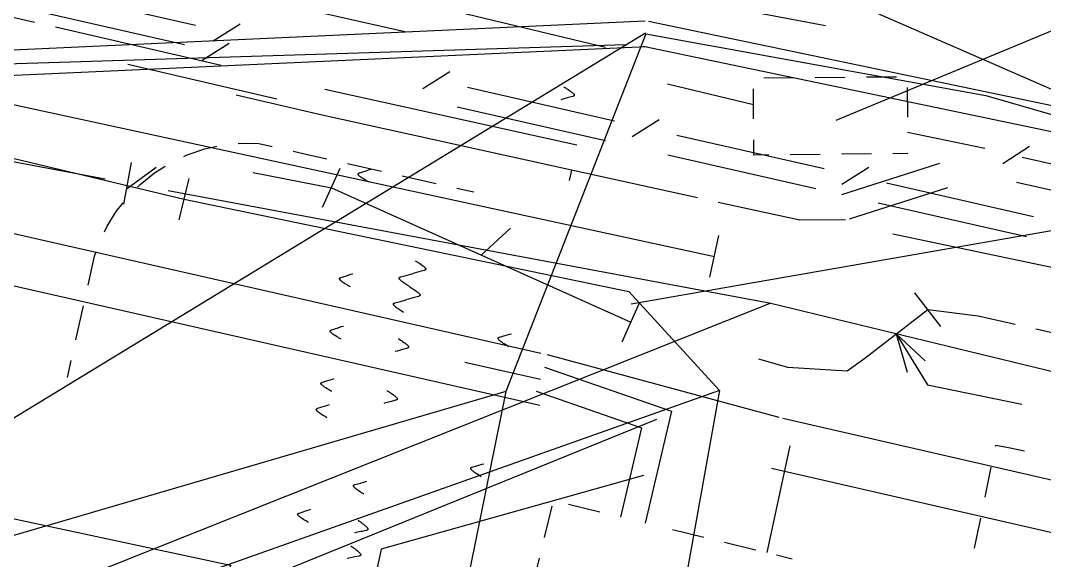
# Model space of a CAD drawing. Header units: metres. Extents: x 3206 to 3701, y 9896 to 11410.
# Drawn here: x 3438.6 to 3462.64, y 10793.34 to 10806.02 of the extents above; entities that cross this region are included whole.
import ezdxf

# ---------------------------------------------------------------- set-up
doc = ezdxf.new("R2010")
doc.units = ezdxf.units.M
for name, color, linetype in [('BUILDING', 7, 'Continuous'), ('CURB', 7, 'Continuous'), ('ELECTR_CABLE', 7, 'Continuous'), ('ELECTR_CABLE_COMM', 7, 'Continuous'), ('HEAT', 7, 'Continuous'), ('SEWER', 7, 'Continuous')]:
    doc.layers.add(name, color=color, linetype=linetype)

msp = doc.modelspace()

# ---------------------------------------------------------------- linework, layer by layer
at = {"layer": 'BUILDING'}
msp.add_lwpolyline([(3440.671, 10779.893), (3406.329, 10787.259), (3409.188, 10800.591), (3443.531, 10793.225)], close=True, dxfattribs=at)
at = {"layer": 'CURB'}
for points in [[(3442.438, 10802.825), (3442.515, 10802.861), (3442.93, 10803.003), (3443.213, 10803.064)], [(3443.708, 10803.13), (3443.779, 10803.137), (3444.196, 10803.131), (3444.513, 10803.059)], [(3445.001, 10802.948), (3445.337, 10802.871), (3445.794, 10802.768)], [(3441.349, 10802.104), (3441.409, 10802.165), (3441.747, 10802.438), (3441.995, 10802.594)], [(3446.282, 10802.659), (3447.076, 10802.48)], [(3447.564, 10802.37), (3448.357, 10802.192)], [(3448.845, 10802.082), (3449.242, 10801.993)], [(3440.572, 10801.054), (3440.637, 10801.189), (3440.851, 10801.533), (3441.011, 10801.736)], [(3440.187, 10799.804), (3440.337, 10800.482), (3440.378, 10800.594)], [(3439.903, 10798.522), (3440.079, 10799.316)], [(3439.707, 10797.636), (3439.795, 10798.034)], [(3461.491, 10796.019), (3461.497, 10796.049), (3461.793, 10795.991), (3462.171, 10795.912)], [(3461.244, 10794.825), (3461.389, 10795.529)], [(3460.997, 10793.631), (3461.142, 10794.335)]]:
    msp.add_lwpolyline(points, dxfattribs=at)
at = {"layer": 'ELECTR_CABLE'}
for points in [[(3446.9, 10807.9), (3457.5, 10805.9)], [(3438.934, 10805.973), (3435.042, 10806.876)], [(3457.795, 10806.595), (3467.272, 10802.452), (3470.905, 10798.839), (3472.179, 10797.717), (3483.577, 10795.302), (3495.191, 10792.414), (3499.2, 10791.736)], [(3436.196, 10805.229), (3453.267, 10806.007)], [(3453.342, 10806.001), (3468.96, 10802.737)], [(3453.272, 10805.716), (3434.936, 10794.54), (3433.685, 10788.77)], [(3443.314, 10804.957), (3439.421, 10805.86)], [(3453.281, 10805.707), (3449.997, 10797.303), (3447.638, 10785.686)], [(3436.224, 10804.63), (3453.295, 10805.407)], [(3453.22, 10805.413), (3468.838, 10802.149)], [(3444.623, 10804.173), (3441.125, 10804.986)], [(3436.875, 10804.384), (3454.891, 10800.476)], [(3445.611, 10803.809), (3443.665, 10804.26)], [(3451.665, 10803.09), (3445.744, 10804.394)], [(3451.354, 10804.461), (3451.367, 10804.453), (3451.41, 10804.426), (3451.43, 10804.414), (3451.459, 10804.395), (3451.49, 10804.374), (3451.512, 10804.359), (3451.532, 10804.344), (3451.547, 10804.333), (3451.562, 10804.321), (3451.57, 10804.313), (3451.577, 10804.306), (3451.583, 10804.3), (3451.586, 10804.297), (3451.588, 10804.294), (3451.592, 10804.289), (3451.594, 10804.285), (3451.596, 10804.283), (3451.598, 10804.279), (3451.599, 10804.276), (3451.601, 10804.273), (3451.601, 10804.27), (3451.602, 10804.269), (3451.602, 10804.267), (3451.602, 10804.266), (3451.602, 10804.264), (3451.602, 10804.262), (3451.602, 10804.26), (3451.601, 10804.258), (3451.601, 10804.258), (3451.601, 10804.256), (3451.6, 10804.256), (3451.6, 10804.254), (3451.599, 10804.253), (3451.598, 10804.252), (3451.597, 10804.251), (3451.596, 10804.249), (3451.594, 10804.248), (3451.594, 10804.247), (3451.592, 10804.246), (3451.591, 10804.245), (3451.59, 10804.245), (3451.588, 10804.244), (3451.586, 10804.242), (3451.584, 10804.241), (3451.58, 10804.24), (3451.576, 10804.238), (3451.572, 10804.237), (3451.564, 10804.235), (3451.468, 10804.207), (3451.437, 10804.198), (3451.331, 10804.168), (3451.29, 10804.156)], [(3433.927, 10803.86), (3442.442, 10801.824)], [(3451.535, 10802.504), (3445.614, 10803.808)], [(3460.179, 10802.658), (3457.873, 10801.925)], [(3500, 10794.309), (3462.117, 10802.799)], [(3444.065, 10802.447), (3445.9, 10802.09)], [(3445.695, 10801.634), (3446.105, 10802.546)], [(3446.783, 10802.22), (3446.769, 10802.228), (3446.725, 10802.253), (3446.705, 10802.265), (3446.676, 10802.283), (3446.643, 10802.303), (3446.622, 10802.317), (3446.601, 10802.331), (3446.586, 10802.342), (3446.571, 10802.354), (3446.562, 10802.361), (3446.554, 10802.368), (3446.548, 10802.374), (3446.546, 10802.377), (3446.543, 10802.38), (3446.539, 10802.385), (3446.537, 10802.388), (3446.535, 10802.391), (3446.533, 10802.394), (3446.532, 10802.397), (3446.53, 10802.401), (3446.529, 10802.403), (3446.529, 10802.404), (3446.529, 10802.406), (3446.529, 10802.408), (3446.528, 10802.409), (3446.528, 10802.411), (3446.529, 10802.413), (3446.529, 10802.415), (3446.529, 10802.416), (3446.53, 10802.417), (3446.53, 10802.418), (3446.531, 10802.419), (3446.531, 10802.42), (3446.532, 10802.421), (3446.533, 10802.423), (3446.534, 10802.424), (3446.535, 10802.425), (3446.536, 10802.426), (3446.537, 10802.427), (3446.539, 10802.428), (3446.54, 10802.429), (3446.541, 10802.43), (3446.544, 10802.432), (3446.546, 10802.433), (3446.549, 10802.434), (3446.554, 10802.436), (3446.558, 10802.437), (3446.565, 10802.44), (3446.66, 10802.471), (3446.692, 10802.481), (3446.796, 10802.514), (3446.837, 10802.527)], [(3451.536, 10802.504), (3451.482, 10802.26)], [(3454.495, 10801.854), (3451.536, 10802.504)], [(3442.326, 10801.338), (3442.558, 10802.31)], [(3445.9, 10802.09), (3452.93, 10798.93)], [(3468.95, 10802.147), (3452.936, 10799.358)], [(3500, 10793.694), (3461.985, 10802.213)], [(3460.361, 10802.086), (3458.055, 10801.353)], [(3442.442, 10801.824), (3452.884, 10799.654)], [(3457.967, 10801.339), (3456.894, 10801.327), (3454.983, 10801.746)], [(3449.415, 10800.51), (3450.102, 10801.143)], [(3454.785, 10799.987), (3454.997, 10800.965)], [(3459.078, 10801.006), (3470.858, 10798.537)], [(3447.87, 10800.377), (3447.882, 10800.369), (3447.926, 10800.341), (3447.945, 10800.329), (3447.974, 10800.31), (3448.005, 10800.289), (3448.026, 10800.273), (3448.047, 10800.258), (3448.061, 10800.247), (3448.076, 10800.235), (3448.084, 10800.227), (3448.091, 10800.22), (3448.097, 10800.213), (3448.1, 10800.211), (3448.102, 10800.208), (3448.106, 10800.202), (3448.108, 10800.199), (3448.11, 10800.196), (3448.112, 10800.193), (3448.113, 10800.19), (3448.114, 10800.186), (3448.115, 10800.184), (3448.115, 10800.182), (3448.116, 10800.181), (3448.116, 10800.179), (3448.116, 10800.178), (3448.116, 10800.176), (3448.115, 10800.174), (3448.115, 10800.172), (3448.115, 10800.171), (3448.114, 10800.17), (3448.114, 10800.169), (3448.113, 10800.168), (3448.113, 10800.167), (3448.112, 10800.166), (3448.111, 10800.164), (3448.109, 10800.163), (3448.108, 10800.162), (3448.107, 10800.161), (3448.106, 10800.16), (3448.105, 10800.159), (3448.103, 10800.158), (3448.102, 10800.157), (3448.099, 10800.156), (3448.097, 10800.155), (3448.094, 10800.153), (3448.089, 10800.152), (3448.085, 10800.151), (3448.078, 10800.148), (3447.982, 10800.121), (3447.95, 10800.113), (3447.844, 10800.084), (3447.802, 10800.072)], [(3446.346, 10799.762), (3446.333, 10799.77), (3446.288, 10799.796), (3446.269, 10799.808), (3446.239, 10799.825), (3446.207, 10799.845), (3446.185, 10799.86), (3446.164, 10799.874), (3446.149, 10799.885), (3446.134, 10799.896), (3446.125, 10799.904), (3446.118, 10799.911), (3446.112, 10799.917), (3446.109, 10799.919), (3446.106, 10799.922), (3446.102, 10799.927), (3446.1, 10799.931), (3446.098, 10799.934), (3446.096, 10799.936), (3446.095, 10799.939), (3446.093, 10799.943), (3446.093, 10799.945), (3446.092, 10799.947), (3446.092, 10799.949), (3446.092, 10799.95), (3446.092, 10799.952), (3446.092, 10799.954), (3446.092, 10799.956), (3446.092, 10799.957), (3446.092, 10799.958), (3446.093, 10799.959), (3446.093, 10799.96), (3446.094, 10799.961), (3446.094, 10799.963), (3446.095, 10799.964), (3446.096, 10799.965), (3446.098, 10799.967), (3446.099, 10799.968), (3446.1, 10799.969), (3446.101, 10799.97), (3446.102, 10799.971), (3446.103, 10799.972), (3446.104, 10799.972), (3446.107, 10799.974), (3446.109, 10799.975), (3446.113, 10799.977), (3446.117, 10799.978), (3446.121, 10799.98), (3446.129, 10799.982), (3446.223, 10800.013), (3446.255, 10800.023), (3446.359, 10800.057), (3446.4, 10800.07)], [(3447.735, 10799.768), (3447.723, 10799.776), (3447.679, 10799.803), (3447.66, 10799.816), (3447.631, 10799.835), (3447.6, 10799.856), (3447.579, 10799.871), (3447.558, 10799.886), (3447.544, 10799.898), (3447.529, 10799.91), (3447.521, 10799.918), (3447.514, 10799.925), (3447.508, 10799.931), (3447.505, 10799.934), (3447.503, 10799.937), (3447.499, 10799.942), (3447.497, 10799.946), (3447.495, 10799.949), (3447.493, 10799.952), (3447.492, 10799.955), (3447.491, 10799.958), (3447.49, 10799.961), (3447.49, 10799.962), (3447.489, 10799.964), (3447.489, 10799.966), (3447.489, 10799.967), (3447.489, 10799.969), (3447.49, 10799.971), (3447.49, 10799.973), (3447.49, 10799.974), (3447.491, 10799.975), (3447.491, 10799.976), (3447.492, 10799.977), (3447.492, 10799.978), (3447.493, 10799.979), (3447.494, 10799.98), (3447.496, 10799.982), (3447.497, 10799.983), (3447.498, 10799.984), (3447.499, 10799.985), (3447.5, 10799.986), (3447.502, 10799.986), (3447.503, 10799.987), (3447.506, 10799.989), (3447.508, 10799.99), (3447.511, 10799.991), (3447.515, 10799.993), (3447.52, 10799.994), (3447.527, 10799.996), (3447.623, 10800.023), (3447.655, 10800.032), (3447.761, 10800.061), (3447.802, 10800.072)], [(3447.735, 10799.768), (3447.748, 10799.759), (3447.791, 10799.732), (3447.811, 10799.719), (3447.839, 10799.701), (3447.871, 10799.679), (3447.892, 10799.664), (3447.913, 10799.649), (3447.927, 10799.637), (3447.942, 10799.625), (3447.95, 10799.617), (3447.957, 10799.61), (3447.963, 10799.604), (3447.966, 10799.601), (3447.968, 10799.598), (3447.972, 10799.593), (3447.974, 10799.589), (3447.976, 10799.587), (3447.978, 10799.584), (3447.979, 10799.581), (3447.98, 10799.577), (3447.981, 10799.575), (3447.981, 10799.573), (3447.981, 10799.571), (3447.982, 10799.57), (3447.982, 10799.568), (3447.981, 10799.566), (3447.981, 10799.564), (3447.981, 10799.562), (3447.981, 10799.562), (3447.98, 10799.561), (3447.98, 10799.56), (3447.979, 10799.559), (3447.978, 10799.558), (3447.978, 10799.556), (3447.977, 10799.555), (3447.975, 10799.553), (3447.974, 10799.552), (3447.973, 10799.552), (3447.972, 10799.551), (3447.97, 10799.55), (3447.969, 10799.549), (3447.968, 10799.548), (3447.965, 10799.546), (3447.963, 10799.545), (3447.96, 10799.544), (3447.955, 10799.542), (3447.951, 10799.541), (3447.943, 10799.539), (3447.848, 10799.512), (3447.816, 10799.503), (3447.71, 10799.474), (3447.668, 10799.463)], [(3447.601, 10799.158), (3447.588, 10799.166), (3447.545, 10799.194), (3447.526, 10799.206), (3447.497, 10799.225), (3447.466, 10799.247), (3447.444, 10799.262), (3447.424, 10799.277), (3447.41, 10799.288), (3447.395, 10799.301), (3447.386, 10799.309), (3447.379, 10799.315), (3447.374, 10799.322), (3447.371, 10799.325), (3447.369, 10799.328), (3447.365, 10799.333), (3447.362, 10799.336), (3447.361, 10799.339), (3447.359, 10799.342), (3447.358, 10799.345), (3447.356, 10799.349), (3447.356, 10799.351), (3447.355, 10799.353), (3447.355, 10799.354), (3447.355, 10799.356), (3447.355, 10799.358), (3447.355, 10799.36), (3447.356, 10799.361), (3447.356, 10799.363), (3447.356, 10799.364), (3447.357, 10799.365), (3447.357, 10799.366), (3447.358, 10799.367), (3447.358, 10799.368), (3447.359, 10799.37), (3447.36, 10799.371), (3447.362, 10799.372), (3447.363, 10799.374), (3447.364, 10799.374), (3447.365, 10799.375), (3447.366, 10799.376), (3447.368, 10799.377), (3447.369, 10799.378), (3447.372, 10799.379), (3447.374, 10799.38), (3447.377, 10799.382), (3447.381, 10799.383), (3447.385, 10799.385), (3447.393, 10799.387), (3447.489, 10799.414), (3447.521, 10799.422), (3447.627, 10799.452), (3447.668, 10799.463)], [(3452.884, 10799.654), (3455.014, 10797.329), (3452.804, 10785.012), (3449.821, 10785.044)], [(3460.205, 10798.834), (3459.595, 10799.626)], [(3452.725, 10798.474), (3453.135, 10799.386)], [(3458.42, 10798.09), (3459.9, 10799.23)], [(3459.9, 10799.23), (3461.08, 10799.08), (3461.948, 10798.884)], [(3446.127, 10798.534), (3446.114, 10798.541), (3446.07, 10798.567), (3446.05, 10798.579), (3446.021, 10798.597), (3445.988, 10798.617), (3445.966, 10798.631), (3445.945, 10798.645), (3445.93, 10798.656), (3445.915, 10798.668), (3445.907, 10798.675), (3445.899, 10798.682), (3445.893, 10798.688), (3445.891, 10798.691), (3445.888, 10798.694), (3445.884, 10798.699), (3445.881, 10798.702), (3445.88, 10798.705), (3445.878, 10798.708), (3445.876, 10798.711), (3445.875, 10798.714), (3445.874, 10798.717), (3445.874, 10798.718), (3445.874, 10798.72), (3445.873, 10798.722), (3445.873, 10798.723), (3445.873, 10798.725), (3445.873, 10798.727), (3445.874, 10798.729), (3445.874, 10798.729), (3445.874, 10798.731), (3445.875, 10798.732), (3445.875, 10798.733), (3445.876, 10798.734), (3445.877, 10798.735), (3445.878, 10798.736), (3445.879, 10798.738), (3445.88, 10798.739), (3445.881, 10798.74), (3445.882, 10798.741), (3445.884, 10798.742), (3445.885, 10798.743), (3445.886, 10798.744), (3445.889, 10798.745), (3445.891, 10798.746), (3445.894, 10798.748), (3445.898, 10798.75), (3445.902, 10798.751), (3445.91, 10798.754), (3446.005, 10798.785), (3446.036, 10798.795), (3446.141, 10798.828), (3446.182, 10798.841)], [(3462.436, 10798.774), (3466.493, 10797.859)], [(3447.467, 10798.549), (3447.48, 10798.541), (3447.523, 10798.513), (3447.542, 10798.501), (3447.571, 10798.482), (3447.603, 10798.46), (3447.624, 10798.445), (3447.644, 10798.43), (3447.659, 10798.419), (3447.673, 10798.406), (3447.682, 10798.398), (3447.689, 10798.392), (3447.695, 10798.385), (3447.697, 10798.382), (3447.7, 10798.379), (3447.704, 10798.374), (3447.706, 10798.371), (3447.708, 10798.368), (3447.709, 10798.365), (3447.711, 10798.362), (3447.712, 10798.358), (3447.713, 10798.356), (3447.713, 10798.354), (3447.713, 10798.352), (3447.713, 10798.351), (3447.713, 10798.349), (3447.713, 10798.347), (3447.713, 10798.346), (3447.713, 10798.344), (3447.712, 10798.343), (3447.712, 10798.342), (3447.711, 10798.341), (3447.711, 10798.34), (3447.71, 10798.339), (3447.709, 10798.337), (3447.708, 10798.336), (3447.707, 10798.335), (3447.706, 10798.333), (3447.705, 10798.333), (3447.704, 10798.332), (3447.702, 10798.331), (3447.701, 10798.33), (3447.7, 10798.329), (3447.697, 10798.328), (3447.695, 10798.327), (3447.691, 10798.325), (3447.687, 10798.324), (3447.683, 10798.322), (3447.675, 10798.32), (3447.579, 10798.293), (3447.548, 10798.285), (3447.442, 10798.255), (3447.4, 10798.244)], [(3450.063, 10798.356), (3450.05, 10798.365), (3450.007, 10798.392), (3449.988, 10798.404), (3449.959, 10798.423), (3449.927, 10798.444), (3449.906, 10798.459), (3449.885, 10798.474), (3449.87, 10798.485), (3449.856, 10798.497), (3449.847, 10798.505), (3449.84, 10798.512), (3449.834, 10798.518), (3449.832, 10798.521), (3449.829, 10798.524), (3449.825, 10798.529), (3449.823, 10798.533), (3449.821, 10798.535), (3449.82, 10798.539), (3449.818, 10798.541), (3449.817, 10798.545), (3449.816, 10798.548), (3449.816, 10798.549), (3449.816, 10798.551), (3449.815, 10798.552), (3449.815, 10798.554), (3449.816, 10798.556), (3449.816, 10798.558), (3449.816, 10798.56), (3449.816, 10798.56), (3449.817, 10798.561), (3449.817, 10798.562), (3449.818, 10798.564), (3449.819, 10798.565), (3449.819, 10798.566), (3449.82, 10798.567), (3449.822, 10798.569), (3449.823, 10798.57), (3449.824, 10798.571), (3449.825, 10798.572), (3449.826, 10798.573), (3449.828, 10798.573), (3449.829, 10798.574), (3449.832, 10798.576), (3449.834, 10798.577), (3449.837, 10798.578), (3449.841, 10798.58), (3449.846, 10798.581), (3449.853, 10798.583), (3449.949, 10798.611), (3449.981, 10798.62), (3450.086, 10798.65), (3450.128, 10798.662)], [(3459.16, 10798.66), (3459.892, 10797.46), (3462.11, 10797.01)], [(3459.16, 10798.66), (3459.415, 10797.761)], [(3459.16, 10798.66), (3459.842, 10798.022)], [(3455.929, 10798.074), (3456.61, 10797.88), (3458.01, 10797.79), (3458.42, 10798.09)], [(3445.909, 10797.305), (3445.896, 10797.313), (3445.852, 10797.338), (3445.832, 10797.35), (3445.802, 10797.368), (3445.77, 10797.388), (3445.748, 10797.402), (3445.727, 10797.416), (3445.712, 10797.427), (3445.697, 10797.439), (3445.688, 10797.446), (3445.681, 10797.453), (3445.675, 10797.459), (3445.672, 10797.462), (3445.67, 10797.465), (3445.665, 10797.47), (3445.663, 10797.473), (3445.661, 10797.476), (3445.66, 10797.479), (3445.658, 10797.482), (3445.657, 10797.486), (3445.656, 10797.488), (3445.655, 10797.489), (3445.655, 10797.491), (3445.655, 10797.493), (3445.655, 10797.494), (3445.655, 10797.496), (3445.655, 10797.498), (3445.655, 10797.5), (3445.656, 10797.501), (3445.656, 10797.502), (3445.657, 10797.503), (3445.657, 10797.504), (3445.658, 10797.505), (3445.658, 10797.506), (3445.659, 10797.508), (3445.661, 10797.509), (3445.662, 10797.51), (3445.663, 10797.511), (3445.664, 10797.512), (3445.665, 10797.513), (3445.667, 10797.514), (3445.668, 10797.515), (3445.671, 10797.517), (3445.673, 10797.518), (3445.676, 10797.519), (3445.68, 10797.521), (3445.684, 10797.522), (3445.692, 10797.525), (3445.786, 10797.556), (3445.818, 10797.566), (3445.923, 10797.599), (3445.964, 10797.612)], [(3449.997, 10797.303), (3436.54, 10793.367), (3434.864, 10785.639)], [(3455.014, 10797.329), (3440.18, 10792.071), (3438.69, 10785.203)], [(3447.199, 10797.33), (3447.212, 10797.322), (3447.255, 10797.294), (3447.274, 10797.282), (3447.303, 10797.263), (3447.335, 10797.241), (3447.356, 10797.226), (3447.376, 10797.211), (3447.391, 10797.2), (3447.405, 10797.187), (3447.414, 10797.18), (3447.421, 10797.173), (3447.427, 10797.166), (3447.429, 10797.163), (3447.432, 10797.161), (3447.436, 10797.155), (3447.438, 10797.152), (3447.44, 10797.149), (3447.441, 10797.146), (3447.443, 10797.143), (3447.444, 10797.139), (3447.444, 10797.137), (3447.445, 10797.135), (3447.445, 10797.134), (3447.445, 10797.132), (3447.445, 10797.131), (3447.445, 10797.129), (3447.445, 10797.127), (3447.444, 10797.125), (3447.444, 10797.124), (3447.444, 10797.123), (3447.443, 10797.122), (3447.443, 10797.121), (3447.442, 10797.12), (3447.441, 10797.119), (3447.44, 10797.117), (3447.439, 10797.116), (3447.438, 10797.115), (3447.437, 10797.114), (3447.435, 10797.113), (3447.434, 10797.112), (3447.433, 10797.111), (3447.432, 10797.11), (3447.429, 10797.109), (3447.427, 10797.108), (3447.423, 10797.106), (3447.419, 10797.105), (3447.415, 10797.104), (3447.407, 10797.101), (3447.311, 10797.074), (3447.279, 10797.066), (3447.173, 10797.037), (3447.132, 10797.025)], [(3445.8, 10796.691), (3445.787, 10796.698), (3445.742, 10796.724), (3445.723, 10796.736), (3445.693, 10796.753), (3445.661, 10796.774), (3445.639, 10796.788), (3445.618, 10796.802), (3445.603, 10796.813), (3445.588, 10796.825), (3445.579, 10796.832), (3445.572, 10796.839), (3445.566, 10796.845), (3445.563, 10796.848), (3445.56, 10796.85), (3445.556, 10796.856), (3445.554, 10796.859), (3445.552, 10796.862), (3445.55, 10796.865), (3445.549, 10796.868), (3445.547, 10796.871), (3445.547, 10796.874), (3445.546, 10796.875), (3445.546, 10796.877), (3445.546, 10796.878), (3445.546, 10796.88), (3445.546, 10796.882), (3445.546, 10796.884), (3445.546, 10796.886), (3445.546, 10796.886), (3445.547, 10796.888), (3445.547, 10796.888), (3445.548, 10796.89), (3445.548, 10796.891), (3445.549, 10796.892), (3445.55, 10796.893), (3445.552, 10796.895), (3445.553, 10796.896), (3445.554, 10796.897), (3445.555, 10796.898), (3445.556, 10796.899), (3445.557, 10796.9), (3445.559, 10796.901), (3445.561, 10796.902), (3445.563, 10796.903), (3445.567, 10796.905), (3445.571, 10796.907), (3445.575, 10796.908), (3445.583, 10796.911), (3445.677, 10796.942), (3445.709, 10796.951), (3445.813, 10796.985), (3445.854, 10796.998)], [(3449.418, 10795.304), (3449.405, 10795.312), (3449.361, 10795.339), (3449.342, 10795.352), (3449.313, 10795.37), (3449.281, 10795.391), (3449.26, 10795.406), (3449.24, 10795.421), (3449.225, 10795.433), (3449.21, 10795.445), (3449.202, 10795.453), (3449.195, 10795.459), (3449.189, 10795.466), (3449.186, 10795.469), (3449.184, 10795.471), (3449.18, 10795.477), (3449.177, 10795.48), (3449.176, 10795.483), (3449.174, 10795.486), (3449.173, 10795.489), (3449.171, 10795.493), (3449.171, 10795.495), (3449.17, 10795.497), (3449.17, 10795.498), (3449.17, 10795.5), (3449.17, 10795.501), (3449.17, 10795.503), (3449.17, 10795.505), (3449.171, 10795.507), (3449.171, 10795.508), (3449.171, 10795.509), (3449.172, 10795.51), (3449.172, 10795.511), (3449.173, 10795.512), (3449.174, 10795.513), (3449.175, 10795.515), (3449.176, 10795.516), (3449.177, 10795.517), (3449.178, 10795.518), (3449.18, 10795.519), (3449.181, 10795.52), (3449.182, 10795.521), (3449.183, 10795.522), (3449.186, 10795.523), (3449.188, 10795.524), (3449.192, 10795.526), (3449.196, 10795.527), (3449.2, 10795.529), (3449.208, 10795.531), (3449.303, 10795.559), (3449.335, 10795.568), (3449.441, 10795.598), (3449.482, 10795.609)], [(3446.663, 10794.892), (3446.65, 10794.9), (3446.607, 10794.928), (3446.587, 10794.94), (3446.559, 10794.959), (3446.527, 10794.981), (3446.506, 10794.996), (3446.485, 10795.011), (3446.471, 10795.022), (3446.456, 10795.035), (3446.448, 10795.043), (3446.441, 10795.05), (3446.435, 10795.056), (3446.432, 10795.059), (3446.43, 10795.062), (3446.426, 10795.067), (3446.424, 10795.07), (3446.422, 10795.073), (3446.42, 10795.076), (3446.419, 10795.079), (3446.418, 10795.083), (3446.417, 10795.085), (3446.417, 10795.087), (3446.417, 10795.089), (3446.416, 10795.09), (3446.416, 10795.092), (3446.417, 10795.094), (3446.417, 10795.095), (3446.417, 10795.097), (3446.418, 10795.098), (3446.418, 10795.099), (3446.418, 10795.1), (3446.419, 10795.101), (3446.42, 10795.102), (3446.42, 10795.104), (3446.422, 10795.105), (3446.423, 10795.107), (3446.424, 10795.108), (3446.425, 10795.108), (3446.426, 10795.109), (3446.428, 10795.11), (3446.429, 10795.111), (3446.43, 10795.112), (3446.433, 10795.113), (3446.435, 10795.114), (3446.438, 10795.116), (3446.443, 10795.117), (3446.447, 10795.119), (3446.455, 10795.121), (3446.55, 10795.148), (3446.582, 10795.157), (3446.688, 10795.186), (3446.73, 10795.197)], [(3445.363, 10794.233), (3445.35, 10794.241), (3445.306, 10794.267), (3445.286, 10794.278), (3445.256, 10794.296), (3445.224, 10794.316), (3445.202, 10794.33), (3445.181, 10794.344), (3445.166, 10794.355), (3445.151, 10794.367), (3445.142, 10794.375), (3445.135, 10794.381), (3445.129, 10794.387), (3445.126, 10794.39), (3445.124, 10794.393), (3445.12, 10794.398), (3445.117, 10794.401), (3445.115, 10794.404), (3445.114, 10794.407), (3445.112, 10794.41), (3445.111, 10794.414), (3445.11, 10794.416), (3445.109, 10794.418), (3445.109, 10794.419), (3445.109, 10794.421), (3445.109, 10794.422), (3445.109, 10794.424), (3445.109, 10794.426), (3445.109, 10794.428), (3445.11, 10794.429), (3445.11, 10794.43), (3445.111, 10794.431), (3445.111, 10794.432), (3445.112, 10794.433), (3445.112, 10794.434), (3445.113, 10794.436), (3445.115, 10794.437), (3445.116, 10794.439), (3445.117, 10794.439), (3445.118, 10794.44), (3445.119, 10794.441), (3445.121, 10794.442), (3445.122, 10794.443), (3445.125, 10794.445), (3445.127, 10794.446), (3445.13, 10794.447), (3445.134, 10794.449), (3445.138, 10794.451), (3445.146, 10794.453), (3445.24, 10794.484), (3445.272, 10794.494), (3445.377, 10794.527), (3445.418, 10794.54)], [(3446.526, 10794.284), (3446.538, 10794.275), (3446.58, 10794.244), (3446.598, 10794.231), (3446.626, 10794.21), (3446.656, 10794.187), (3446.676, 10794.171), (3446.696, 10794.154), (3446.709, 10794.142), (3446.723, 10794.129), (3446.731, 10794.12), (3446.738, 10794.113), (3446.743, 10794.106), (3446.745, 10794.103), (3446.748, 10794.1), (3446.751, 10794.095), (3446.753, 10794.091), (3446.755, 10794.088), (3446.756, 10794.085), (3446.757, 10794.082), (3446.759, 10794.078), (3446.759, 10794.076), (3446.759, 10794.074), (3446.759, 10794.073), (3446.759, 10794.071), (3446.759, 10794.07), (3446.759, 10794.067), (3446.759, 10794.066), (3446.758, 10794.064), (3446.758, 10794.063), (3446.757, 10794.062), (3446.757, 10794.061), (3446.756, 10794.06), (3446.756, 10794.059), (3446.755, 10794.058), (3446.754, 10794.057), (3446.752, 10794.055), (3446.751, 10794.054), (3446.75, 10794.053), (3446.749, 10794.053), (3446.747, 10794.052), (3446.746, 10794.051), (3446.745, 10794.05), (3446.742, 10794.049), (3446.739, 10794.048), (3446.736, 10794.047), (3446.732, 10794.045), (3446.727, 10794.044), (3446.719, 10794.043), (3446.622, 10794.021), (3446.59, 10794.015), (3446.482, 10793.992), (3446.44, 10793.983)], [(3446.355, 10793.683), (3446.367, 10793.674), (3446.409, 10793.644), (3446.427, 10793.631), (3446.455, 10793.61), (3446.485, 10793.587), (3446.505, 10793.57), (3446.525, 10793.554), (3446.538, 10793.542), (3446.552, 10793.529), (3446.56, 10793.52), (3446.567, 10793.513), (3446.572, 10793.506), (3446.574, 10793.503), (3446.577, 10793.5), (3446.58, 10793.495), (3446.582, 10793.491), (3446.584, 10793.488), (3446.585, 10793.485), (3446.587, 10793.482), (3446.588, 10793.478), (3446.588, 10793.476), (3446.588, 10793.474), (3446.588, 10793.472), (3446.588, 10793.471), (3446.588, 10793.469), (3446.588, 10793.467), (3446.588, 10793.466), (3446.587, 10793.464), (3446.587, 10793.463), (3446.586, 10793.462), (3446.586, 10793.461), (3446.585, 10793.46), (3446.585, 10793.459), (3446.584, 10793.458), (3446.583, 10793.456), (3446.581, 10793.455), (3446.58, 10793.454), (3446.579, 10793.453), (3446.578, 10793.452), (3446.576, 10793.451), (3446.575, 10793.451), (3446.574, 10793.45), (3446.571, 10793.449), (3446.568, 10793.448), (3446.565, 10793.447), (3446.561, 10793.445), (3446.557, 10793.444), (3446.549, 10793.442), (3446.451, 10793.421), (3446.419, 10793.415), (3446.311, 10793.392), (3446.269, 10793.383)]]:
    msp.add_lwpolyline(points, dxfattribs=at)
at = {"layer": 'ELECTR_CABLE_COMM'}
for points in [[(3457.751, 10803.676), (3471.979, 10809.596), (3473.847, 10817.28)], [(3439.256, 10806.696), (3442.712, 10805.907)], [(3444.12, 10806.557), (3447.626, 10805.759)], [(3438.975, 10806.247), (3442.453, 10805.453)], [(3448.322, 10806.352), (3452.338, 10805.391)], [(3443.126, 10805.54), (3443.76, 10805.939)], [(3453.281, 10805.707), (3461.262, 10804.255), (3469.156, 10801.978), (3476.918, 10801.545), (3491.975, 10799.622), (3500.013, 10797.726)], [(3442.867, 10805.087), (3443.502, 10805.485)], [(3436.245, 10804.94), (3452.802, 10805.449)], [(3448.044, 10804.418), (3448.678, 10804.816)], [(3453.793, 10804.528), (3455.809, 10804.046)], [(3456.053, 10804.668), (3456.757, 10804.674)], [(3457.257, 10804.679), (3457.961, 10804.686)], [(3458.461, 10804.69), (3459.165, 10804.697)], [(3449.092, 10804.45), (3452.548, 10803.661)], [(3455.812, 10803.711), (3455.806, 10804.415)], [(3459.415, 10804.447), (3459.422, 10803.743)], [(3448.856, 10803.991), (3452.334, 10803.197)], [(3452.962, 10803.295), (3453.596, 10803.694)], [(3454.01, 10803.327), (3457.466, 10802.538)], [(3459.425, 10803.396), (3461.243, 10803.015)], [(3456.17, 10802.861), (3455.82, 10802.857), (3455.817, 10803.211)], [(3461.663, 10802.656), (3462.291, 10803.066)], [(3453.797, 10802.863), (3457.275, 10802.069)], [(3457.374, 10802.872), (3456.67, 10802.865)], [(3458.578, 10802.883), (3457.874, 10802.877)], [(3459.43, 10802.891), (3459.078, 10802.888)], [(3457.88, 10802.172), (3458.514, 10802.571)], [(3458.928, 10802.205), (3462.384, 10801.416)], [(3458.737, 10801.735), (3462.215, 10800.941)]]:
    msp.add_lwpolyline(points, dxfattribs=at)
at = {"layer": 'HEAT'}
for points in [[(3361.35, 10818.217), (3370.509, 10816.264), (3380.277, 10814.232), (3450.816, 10798.207)], [(3359.948, 10817.289), (3370.261, 10815.09), (3380.021, 10813.06), (3450.796, 10796.981)], [(3456.5, 10796.679), (3478.404, 10791.648), (3480.572, 10800.77), (3500, 10796.602)], [(3456.232, 10795.509), (3479.296, 10790.212), (3481.468, 10799.35), (3500, 10795.374)], [(3450.962, 10798.173), (3456.4, 10796.706)], [(3449.035, 10797.996), (3450.806, 10797.594)], [(3450.904, 10797.878), (3453.885, 10796.847), (3453.269, 10794.216)], [(3450.708, 10797.31), (3453.177, 10796.456), (3452.685, 10794.352)], [(3453.531, 10796.652), (3441.661, 10791.824), (3439.974, 10784.048)], [(3456.659, 10796.031), (3456.119, 10793.525)], [(3453.223, 10795.332), (3447.072, 10793.601), (3445.315, 10785.419)], [(3452.202, 10794.473), (3451.466, 10794.653)], [(3451.078, 10794.61), (3450.898, 10793.875)], [(3454.645, 10793.877), (3453.909, 10794.056)], [(3455.866, 10793.578), (3455.826, 10793.588), (3455.131, 10793.758)], [(3456.72, 10793.37), (3456.352, 10793.46)], [(3450.779, 10793.389), (3450.599, 10792.653)]]:
    msp.add_lwpolyline(points, dxfattribs=at)
at = {"layer": 'SEWER'}
for points in [[(3426.442, 10804.951), (3440.591, 10802.302)], [(3441.199, 10802.681), (3441.017, 10801.707)], [(3441.082, 10802.054), (3441.79, 10802.57)], [(3442.065, 10802.026), (3456.214, 10799.377)], [(3456.214, 10799.377), (3438.638, 10792.379), (3437.026, 10784.948)], [(3456.214, 10799.377), (3472.485, 10795.437)]]:
    msp.add_lwpolyline(points, dxfattribs=at)

doc.saveas('drawing.dxf')
